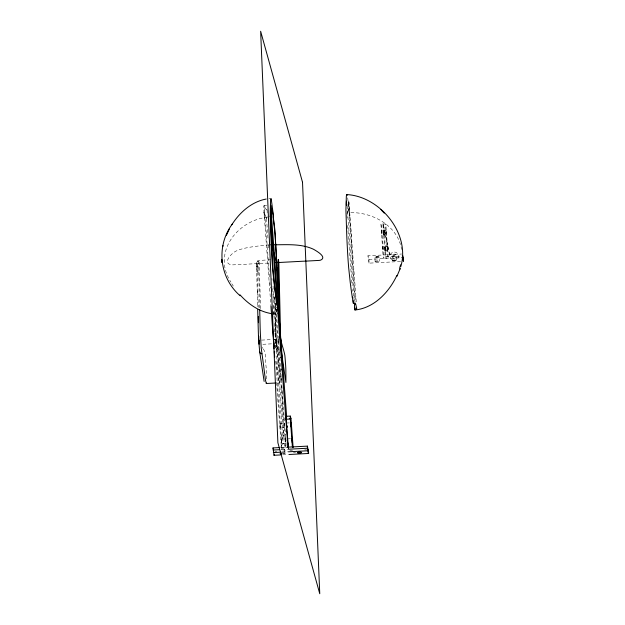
<?xml version="1.0" encoding="UTF-8"?>
<svg xmlns="http://www.w3.org/2000/svg" width="625" height="625" viewBox="0 0 625 625"><rect width="100%" height="100%" fill="white"/><g stroke="black" fill="none" stroke-linecap="round" stroke-linejoin="round"><path stroke-width="0.47" stroke-dasharray="3.12 2.34" d="M270.695 259.727L257.938 260.547L256.734 261.922L256.562 268.312M260.57 308.672L259.219 263.195A9.883 0.477 87 0 0 259.055 261.734L258.898 260.797A11.023 0.531 87 0 0 258.594 260.82L258.523 262.219A11.719 0.562 87 0 0 258.516 263.703L259.688 308.406M382.789 246.766L383.016 250.977L387.352 250.734L387.297 248.148L387.133 246.523L382.836 246.75L383.016 250.977M400.562 261.5L369.047 263.148L368.961 259.375L367.961 255.773L401.625 254.016M381.648 230.898L381.906 235.148L386.203 234.922L386.156 232.445L385.984 230.695L381.648 230.898L381.906 235.148M385.984 230.695L386.203 234.922M280.258 427.602L280.016 423.375L280.234 427.672L284.539 427.445L284.305 423.148L284.531 427.445M285.742 439.883L285.461 438.992L281.156 439.219L281.383 443.516L285.688 443.281L285.516 439.203L284.867 437.609M278.086 339.234L278.312 343.516L278.094 339.227L273.812 339.453M281.727 440.094L282.734 436.727A2.711 2.641 29 0 1 282.859 436.461M348.492 208.883L347.688 211.719M276.141 340.508L275.992 339.336L276.531 348.211L281.25 380.57L281.484 378.453A8.75 0.422 87 0 1 281.445 379.781C281.727 382.422 278.797 383.516 276.547 382.961M348.75 202.859L347.695 205.227M281.461 446.141L282.555 443.711M347.648 211.812L347.508 212.195A2.711 2.625 48.2 0 1 347.359 212.508L347.195 212.789M281.391 443.508L281.188 439.273M285.461 438.984L285.68 443.289M282.859 436.469L283.023 436.188A1.211 1.117 -19.5 0 0 283.18 435.734L283.414 434.617L283.82 435.703A1.211 1.062 31.5 0 0 284.047 436.117L284.219 436.398A2.711 2.664 -34.9 0 1 284.383 436.641L284.805 437.469M375.078 261.445L374.906 257.234L376.93 256.672L379.203 257.016L379.375 261.219M379.203 257.047A2.156 0.453 -2.4 0 1 375.953 257.562A2.156 0.453 -2.4 0 1 376 256.773A2.156 0.453 -2.4 0 1 379.203 257.047L377.18 257.57L374.906 257.234M267.172 209.812L267.195 214.766M282.742 443.391L283.477 443.352M380.938 224.172L383 254.992L384 258.586L381.703 227.109L380.938 224.172L385.234 223.945L386 226.883L388.297 258.359L387.297 254.766L385.234 223.945M387.133 246.523L387.312 250.758M346.883 214.344L347.062 213.234A1.211 1.086 -28.4 0 1 347.219 212.797M266.875 210.078L266.477 209.844M267.547 217.188C236.844 220.445 211.789 253.289 230.961 282.141M264.188 213.289L265.523 216.484A2.711 2.656 -10.4 0 0 265.719 216.773L265.883 217A1.211 1.102 25 0 1 266.125 217.469L266.516 218.555L266.766 217.438A1.211 1.086 -28.4 0 1 266.93 216.992L267.07 216.711A2.711 2.625 48.2 0 0 267.172 216.484M268.883 198.742L270.656 198.555M268.422 263.062L250.555 263.961A72.055 15.211 -2.4 0 0 246.766 264.211L232.664 264.867A6.641 1.398 -2.4 0 1 230.969 264.719C222.305 262.875 231.805 252.891 236.117 251.055A35.406 7.477 -2.4 0 1 248.117 247.539L250.383 247.141A57.828 12.203 -2.4 0 1 268.93 244.961M264.062 205.484L266.641 205.352M385.648 256.672L394.367 256.672L402.836 255.773M368.961 259.375L402.383 257.625M261.648 340.109L272.156 339.562M273.109 339.516L275.977 339.367M262.859 344.305L272.406 343.805M273.367 343.758L278.312 343.516M280.008 423.375L284.305 423.148M286.719 423.023L289.297 422.891M287.867 438.859L290.445 438.727M280.539 447.531L287.117 447.188M281.57 447.906L285.867 447.688M281.695 449.578L287.43 449.281M274.953 451.469L276.836 451.375M282.477 451.078L287.172 450.828M289.914 450.688L292.492 450.555M304.633 449.922L306.508 449.82M281.914 452.133L287.641 451.836M282.695 453.172L286.992 452.953M293.438 452.609L295.586 452.5M282.656 454.828L288.406 454.578M347.703 197.859L349.32 212.641C371.867 211.727 397.906 225.477 401.57 249.414M276.398 314.008L273.93 313.984L276.398 314.102M369.047 263.148L367.961 255.773M277.188 348.336L278.758 349.781L279.672 352.594M277.938 348.781L277.352 348.242L277.859 348.938L276.875 345.469C276.602 348.68 279.367 350.172 279.758 353.023M266.219 209.523L264.68 207.258M283.711 443.648L285.266 445.945M231.805 283.727L233.297 286.031M275.805 347.695C279.625 352.57 277.891 360.07 278.977 365.945A18.805 0.898 87 0 1 279.211 370.305L279.273 382.805L278.398 379.516A56.273 2.695 87 0 1 278.117 377.688L276.555 365.438A123.984 5.945 87 0 0 276.242 363.039L275.734 359.32M276.555 312.305L275.641 308.359L274.805 297M277.398 347.695L276.062 338.086L275.422 303.07M383.5 225.531L390.094 256.992M383.352 224.992L389.945 256.453M276.594 343.875L276.234 340.828M349.32 212.641L350.969 230.477L353.336 277.508A17.781 0.852 87 0 0 353.547 280.555L354.891 301.633M257.258 266.875L256.828 262.977A8.891 0.43 87 0 0 256.586 262.992M280.305 356.867L280.43 358.055M280.328 357.086L280.406 357.852M384.93 247.617L384.969 246.602L385.18 250.898L384.992 246.68L385.078 247.32M385.07 250.18L385.164 250.867L385.219 249.891M385.062 250.062L384.969 248.797M356.266 301.875L348.891 201.93A9.086 0.438 87 0 0 348.578 207.594L355.57 302.344M347.141 205.883L353.812 296.375M353.883 297.297L354.086 300.07M346.875 215.281L347.086 218.062M347.633 225.484L352.078 285.789M352.352 289.5L352.492 291.359M276.414 309.016L276.555 310.922M276.18 308.891L285.938 441.148M274.586 297.18L285.633 446.82A9.086 0.438 87 0 0 286.031 444.93A9.086 0.438 87 0 0 285.562 434.5M271.883 278.383L272.023 280.25M272.648 288.672L283.414 434.617M266.516 218.555L267.969 238.203M268.453 244.75L268.727 248.492M273.422 312.109L273.766 316.789M274.25 323.336L283.086 443.086M269.516 277.047L264.305 206.352A9.07 0.438 87 0 0 263.898 208.25A9.07 0.438 87 0 0 264.367 218.664M269.859 281.633L270.328 288.062M275.75 361.508L281.641 441.375M263.992 212.023L270.969 306.586M276.555 382.344L281.328 447.047A9.086 0.438 87 0 0 281.734 445.156A9.086 0.438 87 0 0 281.266 434.727M383.867 233.688L384.031 235.062L383.836 233.227M348.898 202.055L350.016 217.156M276.047 342.258L276.211 343.633L276.117 339.023M385.117 247.844L385.148 248.266M257.305 267.523L257.359 268.344M275.977 342.328L275.859 340.453A14.094 0.672 87 0 1 275.805 339.328L275.695 337.195A32.594 1.562 87 0 1 275.531 333.414L274.617 296.734M383.852 233.477L383.805 230.766L384.062 234.922L384.055 233.547M257.375 268.625L257.523 271.719M383.828 233.055L383.805 232.609M281.266 370.422L281.188 368.758A16 0.766 87 0 1 281.242 370.008M385.188 248.922L385.219 249.719M384.047 233.359L383.836 230.805L383.797 232.461M396.57 260.32L396.391 256.117L394.117 255.773L392.094 256.336L392.273 260.547M281.75 386.375L284.047 441.25M284.258 449.164L284.438 453.367M257.547 272.305L258.266 307.422M257.297 292.703L256.578 268.945M275.898 333.234L275.922 334.07M257.258 291.336L257.641 307.156L257.617 305.883M256.594 269.266L256.539 267.086A10.391 0.5 87 0 1 256.547 263.391M273.078 286.023L273.344 298.609M266.586 378.953L266.32 370.977A18.805 0.898 87 0 0 266.086 366.617C265 360.742 266.734 353.242 262.914 348.367A2.156 2.133 -24.7 0 0 262.523 348.43M273.438 305.711L273.547 317.102M263.969 206.82A5.43 1.891 30 0 1 264.055 206.234M266.789 209.719A5.531 3.148 32.1 0 1 266.562 209.453M283.773 443.266A5.531 3.688 26.2 0 1 284.008 443.586M284.5 445.695A5.43 1.414 41.5 0 1 284.969 446.406M285.992 441.125A4.75 4.062 58.8 0 0 285.969 440.75L285.891 440.648A5.414 4.414 62.8 0 0 285.898 440.305M264.156 212.859A5.414 4.297 64.1 0 1 264.102 212.523L264.023 212.422A4.75 3.945 61.5 0 1 264.055 212.031M281.18 447.102A5.43 2.148 -34.1 0 1 280.969 446.523M282.859 443.734A5.531 3.383 -34.8 0 1 283.055 443.445M281.711 440.859A5.414 3.992 -72.5 0 1 281.742 440.523M281.711 441.359A4.75 3.703 -70.5 0 1 281.711 440.961M256.664 271.867A2.156 0.953 -1.6 0 1 258.672 270.805M262.914 348.422A103.609 4.969 87 0 1 262.516 347.281M256.555 263.453A2.156 1.953 2.9 0 1 258.555 261.391M275.805 347.75A103.609 4.969 87 0 1 275 345.008M276.656 344.219A27.086 1.297 87 0 1 276.703 344.484A2.156 2.039 -11 0 0 275.078 342.609M275.602 320.336A78.711 3.773 87 0 0 275.891 332.836A2.156 0.969 -1.6 0 1 274.266 333.844M276.078 338.531A13.375 0.641 87 0 1 275.93 334.32M257.078 264.859A2.156 1.555 -5.8 0 1 259.219 263.195M281.203 448.898A2.156 0.453 -2.4 0 1 284.258 449.188A2.156 0.453 -2.4 0 1 281.234 449.727M281.969 453.047A2.156 0.453 -2.4 0 1 284.398 453.305A2.156 0.453 -2.4 0 1 282.797 453.898M348.461 202.281A5.43 1.758 -46.3 0 1 348.164 203.039M348.648 207.586A4.75 3.836 -68.4 0 1 348.656 207.992M348.641 208.094A5.414 4.125 -71.5 0 1 348.617 208.445M275.648 308.359A3.75 1.125 -0.5 0 1 275.758 307.961M383.844 226.789L382.852 223.195L385.148 254.875L386.148 258.469L383.844 226.789M257.312 267.664L257.172 265.57L257.312 267.664M393.141 256.664A2.156 0.453 -2.4 0 0 396.391 256.148A2.156 0.453 -2.4 0 0 393.195 255.867A2.156 0.453 -2.4 0 0 393.141 256.664M393.672 258.266A2.156 2.102 -15.5 0 0 396.32 255.672A2.156 2.102 -15.5 0 0 392.734 254.742A2.156 2.102 -15.5 0 0 393.672 258.266M393.102 260.305A4.305 4.203 -15.5 0 0 398.406 255.109A4.305 4.203 -15.5 0 0 391.219 253.266A4.305 4.203 -15.5 0 0 393.102 260.305M392.812 260.797A2.156 0.453 -2.4 0 0 396.461 260.492A2.156 0.453 -2.4 0 0 393.984 260.008A2.156 0.453 -2.4 0 0 392.812 260.797M375.625 261.703A2.156 0.453 -2.4 0 0 379.273 261.391A2.156 0.453 -2.4 0 0 376.789 260.906A2.156 0.453 -2.4 0 0 375.625 261.703"/><path stroke-width="0.94" d="M274.133 454.703L274.102 455.297L273.016 447.93L279.594 447.578M259.062 344.188L258.797 340.234L259.062 343.75M280.508 343.781L280.727 338.711M232.219 224.156C215.898 246.078 219.398 277.867 240.102 295.727M266.508 382.984L266.305 383.5L265.508 380.188A56.273 2.695 87 0 1 265.227 378.367L263.664 366.109A123.984 5.945 87 0 0 263.352 363.711L261.242 348.297L260.367 333.688A47.273 2.266 87 0 1 260.164 328.18L259.711 309.648M222.766 246.563L223.047 245.562M399.656 268.07L400.617 264.766M400.781 266.656C410.656 233.688 379.945 196.32 346.812 194.578M399.977 269.141L400.219 268.477L396.859 276.492M226.422 235.305L229.297 229.117M396.867 275.453C389.07 292.18 374.164 307.984 355.023 310C354.211 308.219 354.773 304.875 354.289 302.836M264.133 381.43L259.734 351.945A59.68 2.859 87 0 1 259.648 351.359L258.523 338.445L257.688 309.688M231.805 224.773C239.602 212.477 251.539 201.781 266.219 199.031M278.891 314.031L279.266 314.008A33.977 1.633 87 0 0 279.281 311.656L279.266 310.805M266.305 383.5L275.672 383.008M275.656 262.68L303.086 261.219A64.328 13.578 -2.4 0 1 305.945 261.117L319.188 260.406A5.852 1.234 -2.4 0 0 320.781 260.094C327.188 256.961 316.703 251.156 313.594 249.305C300.594 243.195 285.539 245 271.586 244.742A57.828 12.203 -2.4 0 0 270.711 244.828M401.906 257.648L403.336 257.57L403.43 261.352L402.469 256.891M288.43 448.484L285.969 416.273L290.297 416.094L290.992 418.617L293.141 447.633M289.266 418.68L290.984 418.586M286.031 419.258L290.328 419.039L292.414 447.141M287.117 447.188L307.391 446.125C310.359 460.313 307.086 450.789 307.391 446.125M273.102 450.031L279.547 449.695M288.148 449.242L307.484 448.234M307.453 449.773L308.391 449.719M273.32 452.586L281.195 452.172M288.359 451.797L307.695 450.781M274.062 455.281L280.508 454.938M289.102 454.492L308.445 453.477M279.312 314.109A164.805 7.906 87 0 1 274.844 288.008L273.492 275.039A31.328 1.5 87 0 1 272.406 259.047L271.266 233.297A28.453 1.367 87 0 1 270.992 221.438L271.781 208.977L272.609 211.844A18.477 0.883 87 0 1 272.766 213.047L274.875 229.656L276.797 266.43M271 209.609L286.68 416.883M270 216.156L270.07 216.289A2.711 2.656 -10.4 0 0 270.242 216.539L270.406 216.766A1.211 1.102 25 0 1 270.648 217.234L287.641 442.852A9.078 0.438 87 0 0 288.258 447.555A9.078 0.438 87 0 0 288.414 443.172M271.469 313.602C259.07 311.664 248.227 304.008 240 294.82M380.859 209.5L384.305 213.016L381.547 210.195M270.711 209.25L270.398 208.812M290.297 416.094L290.328 419.039M347.25 195.414L347.008 194.75A41.836 2.008 87 0 0 346.445 195.484A40.234 1.93 87 0 0 346.344 196.219L345.914 210.047L346.695 233.711A12.93 0.617 87 0 1 346.719 234.172L346.945 239.617A66.461 3.188 87 0 0 347.117 243.289L347.633 253.141A35.406 1.703 87 0 0 348.125 260.711L348.523 265.961A32.945 1.578 87 0 0 348.656 267.578L350.211 282.273A183.008 8.789 87 0 0 352.258 297.055M356.742 308.492L355.695 304.062M402.836 255.773L403.336 257.57M271.586 244.742L276.547 262.633M286.258 417.258L286.562 418.344M273.016 447.93L273.453 449.5M352.258 297.023L352.43 298.086A176.867 8.492 87 0 0 353.367 303.344M274.57 351.25L274.695 352.148M273.547 216.602L271.211 198.664A41.836 2.008 87 0 0 270.68 199.445A40.234 1.93 87 0 0 270.578 200.188L270.148 214.008L270.93 237.672A12.93 0.617 87 0 1 270.945 238.133L271.18 243.578A66.461 3.188 87 0 0 271.344 247.25L271.859 257.102A35.406 1.703 87 0 0 272.352 264.672L272.75 269.922A32.945 1.578 87 0 0 272.891 271.539L274.438 286.234A183.008 8.789 87 0 0 276.484 301.016L276.656 302.047A176.867 8.492 87 0 0 277.594 307.305M286.836 426.711C286.609 425.211 287.141 428.945 286.969 425.898M286.852 426.813L286.93 427.305L286.969 426M273.148 216.602L275.141 235.18L276.164 251.727A82.242 3.945 87 0 1 276.695 262.633L278.203 290.375M274.039 346.633L273.516 338.812M278.266 291.188L279.102 304.266M259.062 341.938L258.875 338.984A12.937 0.617 87 0 1 258.766 336.039M353.172 300.633L353.383 303.414M270.969 306.586L274.086 348.812M274.289 351.57L274.695 357.078M271.039 218.312L270.875 215.688M276.953 269.977L277.562 281.477A17.781 0.852 87 0 0 277.781 284.516L279.133 305.242M273.43 337.055L273.258 333.016A47.273 2.266 87 0 1 273.203 331.594M276.906 267.297L277.016 269.875M279.086 304.391L279.164 306.203M279.117 305.594L279.219 308.102M279.148 306.75L279.234 309.023M279.195 308.672L279.258 309.93M279.227 310.281L279.242 311.062A37.141 1.781 87 0 1 279.266 314.008L279.016 313.312A1.703 0.414 -3.6 0 1 278.625 313.281A1.883 0.438 -3.5 0 1 278 313.273M258.414 321.289L258.352 316.562M261.938 353.75A2.156 1.914 -8.3 0 1 259.734 351.945M258.438 322.719A78.711 3.773 87 0 1 258.406 321.234M271.078 218.312A9.078 0.438 87 0 1 270.633 206.172A9.078 0.438 87 0 1 271.406 209.898M281.609 453.938A2.156 0.453 -2.4 0 1 280.164 453.641A2.156 0.453 -2.4 0 1 281.008 453.164M346.391 205.273A9.07 0.406 87.1 0 1 346.375 202.766M346.352 202.469A9.078 0.438 87 0 1 346.578 201.281M353.453 303.32A2.703 0.82 -5.6 0 1 355.484 304.07M356.562 308.555A2.617 0.641 -3.6 0 1 354.961 309.414M355.016 307.867A37.141 1.781 87 0 1 355.039 310.047M270.883 215.625A9.07 0.406 87.1 0 1 270.602 206.734M277.609 307.383A1.68 0.461 -3.4 0 0 277.242 307.422A1.898 0.539 -3.3 0 0 276.82 307.5M271.312 209.484A5.531 3.148 32.1 0 1 271.078 209.219M290.977 423.273L291.234 427.102L291.039 422.844L290.977 423.273M280.469 339.57L280.727 343.398L280.516 339.109L280.469 339.531M278.086 261.258L278.734 286.086A128.891 6.18 87 0 1 279.203 304.711L279.555 321.992A49.727 2.383 87 0 0 279.93 332.859L281.07 349.57L285.914 382.469L285.852 369.43A16.062 0.773 87 0 0 285.578 364.523L285.391 361.727A17.102 0.82 87 0 0 284.82 355.164C283.195 346.648 278.969 338.758 280.438 329.516A59.234 2.844 87 0 1 280.312 323.812L278.859 263.062A10.203 0.492 87 0 0 278.656 261.055L278.352 259.406A11.555 0.555 87 0 0 278.172 259.641L278.086 261.258M292.125 439.055L292.383 442.93L292.188 438.672L292.125 439.055M302.516 182.258L260.633 31.25L277.883 442.742L319.758 593.75L302.516 182.258M221.734 260.094L221.648 259.297L222 262.578L221.734 260.094M298.336 453.016A2.156 0.453 -2.4 0 0 301.625 452.508A2.156 0.453 -2.4 0 0 298.461 452.219A2.156 0.453 -2.4 0 0 298.336 453.016"/></g></svg>
